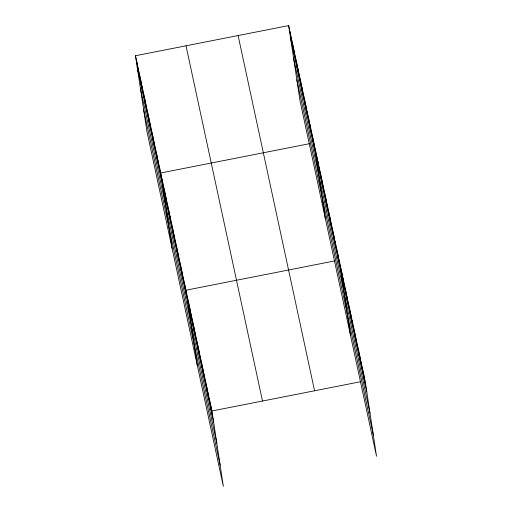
<?xml version="1.0" encoding="UTF-8"?>
<svg xmlns="http://www.w3.org/2000/svg" width="512" height="512" viewBox="0 0 512 512"><rect width="100%" height="100%" fill="white"/><g stroke="black" fill="none" stroke-linecap="round" stroke-linejoin="round"><path stroke-width="0.77" d="M135.475 55.75L211.942 410.982L223.347 486.4L146.886 131.168L135.475 55.75L288.653 25.6L365.114 380.832L376.525 456.25L300.058 101.018L288.653 25.6M309.549 143.68L160.71 172.979L172.115 248.397M334.784 260.902L185.946 290.208L197.35 365.619M211.942 410.982L360.781 381.683M290.323 36.653L366.79 391.878M293.536 57.888L369.997 413.12M296.845 79.776L373.312 435.008M238.106 35.552L314.566 390.784M186.022 45.805L262.49 401.03M137.152 66.803L213.613 422.035M140.358 88.045L216.826 443.277M143.674 109.926L220.134 465.158M363.814 374.79L365.485 385.843M362.515 368.755L364.186 379.802M361.216 362.714L362.886 373.766M359.917 356.678L361.587 367.725M358.618 350.637L360.288 361.69M357.318 344.595L358.989 355.648M356.019 338.56L357.69 349.606M354.72 332.518L356.39 343.571M353.414 326.483L355.091 337.53M352.115 320.442L353.786 331.494M350.816 314.4L352.486 325.453M349.517 308.365L351.187 319.411M348.218 302.323L349.888 313.376M346.918 296.288L348.589 307.334M345.619 290.246L347.29 301.299M344.32 284.211L345.99 295.258M343.021 278.17L344.691 289.222M341.715 272.128L343.392 283.181M340.416 266.093L342.086 277.139M339.117 260.051L350.522 335.469M337.792 253.882L339.462 264.934M336.461 247.712L338.131 258.765M335.136 241.542L336.806 252.595M333.805 235.373L335.475 246.426M332.48 229.203L334.15 240.256M331.149 223.034L332.819 234.086M329.824 216.864L331.494 227.917M328.493 210.694L330.163 221.747M327.168 204.525L328.838 215.571M325.837 198.355L327.507 209.402M324.512 192.186L326.182 203.232M323.181 186.016L324.851 197.062M321.856 179.846L323.526 190.893M320.525 173.677L322.195 184.723M319.194 167.507L320.87 178.554M317.869 161.338L319.539 172.384M316.538 155.168L318.214 166.214M315.213 148.998L316.883 160.045M313.882 142.829L325.293 218.24M312.557 136.659L314.227 147.706M311.226 130.49L312.902 141.536M309.901 124.32L311.571 135.366M308.57 118.144L310.246 129.197M307.245 111.974L308.915 123.027M305.914 105.805L307.584 116.858M304.589 99.635L306.259 110.688M303.258 93.466L304.928 104.518M301.933 87.296L303.603 98.349M300.602 81.126L302.272 92.179M299.277 74.957L300.947 86.01M297.946 68.787L299.616 79.84M296.621 62.618L298.291 73.67M295.29 56.448L296.96 67.501M293.965 50.278L295.635 61.331M292.634 44.109L294.304 55.162M291.309 37.939L292.979 48.992M289.978 31.77L291.648 42.822M210.643 404.947L212.314 415.994M209.344 398.906L211.014 409.958M208.045 392.864L209.715 403.917M206.746 386.829L208.416 397.875M205.446 380.787L207.117 391.84M204.147 374.752L205.818 385.798M202.842 368.71L204.518 379.763M201.542 362.675L203.213 373.722M200.243 356.634L201.914 367.686M198.944 350.592L200.614 361.645M197.645 344.557L199.315 355.603M196.346 338.515L198.016 349.568M195.046 332.48L196.717 343.526M193.747 326.438L195.418 337.491M192.448 320.397L194.118 331.45M191.142 314.362L192.819 325.408M189.843 308.32L191.514 319.373M188.544 302.285L190.214 313.331M187.245 296.243L188.915 307.296M184.614 284.038L186.291 295.085M183.29 277.862L184.96 288.915M181.958 271.693L183.635 282.746M180.634 265.523L182.304 276.576M179.302 259.354L180.973 270.406M177.978 253.184L179.648 264.237M176.646 247.014L178.317 258.067M175.322 240.845L176.992 251.898M173.99 234.675L175.661 245.728M172.666 228.506L174.336 239.558M171.334 222.336L173.005 233.389M170.01 216.166L171.68 227.219M168.678 209.997L170.349 221.05M167.354 203.827L169.024 214.88M166.022 197.658L167.693 208.71M164.698 191.488L166.368 202.541M163.366 185.318L165.037 196.371M162.042 179.149L163.712 190.202M159.386 166.81L161.056 177.856M158.054 160.64L159.725 171.686M156.73 154.47L158.4 165.517M155.398 148.301L157.069 159.347M154.074 142.131L155.744 153.178M152.742 135.962L154.413 147.008M151.418 129.792L153.088 140.838M150.086 123.622L151.757 134.669M148.762 117.453L150.432 128.499M147.43 111.283L149.101 122.33M146.106 105.114L147.776 116.16M144.774 98.944L146.445 109.99M143.45 92.774L145.12 103.821M142.118 86.598L143.789 97.651M140.787 80.429L142.464 91.482M139.462 74.259L141.133 85.312M138.131 68.09L139.808 79.142M136.806 61.92L138.477 72.973"/></g></svg>
